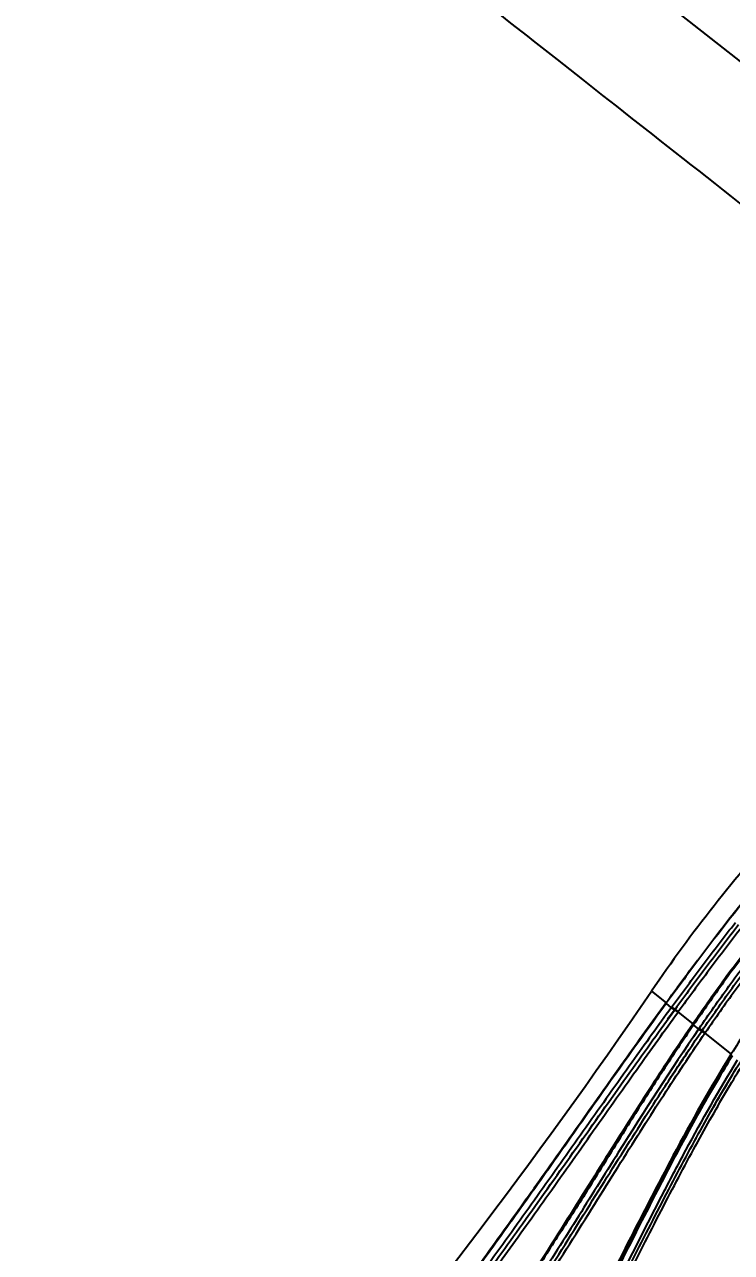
# Model space of a CAD drawing. Header units: millimetres. Extents: x 1145859089 to 1147511753, y -1047484727 to -1047247487.
# Drawn here: x 1147324728.9 to 1147324793.9, y -1047433641.6 to -1047433528.8 of the extents above; entities that cross this region are included whole.
import ezdxf
from ezdxf.xclip import XClip

# ---------------------------------------------------------------- set-up
doc = ezdxf.new("R2010")
doc.units = ezdxf.units.MM
doc.header["$LTSCALE"] = 100
doc.header["$MEASUREMENT"] = 0
doc.header["$XCLIPFRAME"] = 2
doc.layers.get('0').update_dxf_attribs({"linetype": 'CONTINUOUS'})
for name, color, linetype in [('XREF', 135, 'CONTINUOUS'), ('단지배치도$0$S240910', 33, 'CONTINUOUS'), ('단지배치도$0$W240910', 135, 'CONTINUOUS')]:
    doc.layers.add(name, color=color, linetype=linetype)
doc.styles.add('단지배치도$0$WS1', font='romans.shx', dxfattribs={"width": 0.8, "bigfont": 'whgtxt.shx'})

# ---------------------------------------------------------------- blocks, each defined once
blk = doc.blocks.new('단지배치도$0$zw$9902')
at = {"layer": '단지배치도$0$W240910', "linetype": 'ByBlock', "ltscale": 20}
for p, q in [((64222.73, -61927.04), (64559.84, -62192.14)), ((64514.52, -62248.32), (64515.88, -62249.38)), ((64515.85, -62249.44), (64515.89, -62249.42)), ((64515.85, -62249.44), (64515.85, -62249.44)), ((64515.87, -62249.46), (64515.89, -62249.42)), ((64515.87, -62249.46), (64516.34, -62249.83)), ((64516.34, -62249.84), (64516.38, -62249.78)), ((64516.99, -62250.21), (64516.97, -62250.24)), ((64516.97, -62250.24), (64518.34, -62251.32)), ((64518.34, -62251.32), (64518.33, -62251.35)), ((64518.34, -62251.4), (64518.37, -62251.38)), ((64518.38, -62251.35), (64518.36, -62251.37)), ((64518.36, -62251.37), (64518.36, -62251.37)), ((64518.4, -62251.4), (64518.38, -62251.43)), ((64518.38, -62251.43), (64518.86, -62251.81)), ((64518.4, -62251.4), (64518.4, -62251.4)), ((64518.86, -62251.81), (64518.9, -62251.75)), ((64519.14, -62252), (64519.18, -62251.94)), ((64519.47, -62252.13), (64519.44, -62252.18)), ((64519.44, -62252.18), (64521.86, -62254.09))]:
    blk.add_line(p, q, dxfattribs=at)
for centre, radius, start, end in [((64632.48, -62328.69), 142.73, 137.9073, 145.7303), ((64092.84, -61961.19), 510.15, 319.3708, 325.7482), ((64515.85, -62249.44), 0.00114, 155.9141, 168.8356), ((64515.85, -62249.44), 0.00134, 167.3987, 178.8964), ((64515.85, -62249.44), 0.00183, 178.0612, 187.5947), ((64515.86, -62249.44), 0.00252, 185.3395, 193.07), ((64515.86, -62249.44), 0.00361, 192.1832, 198.3084), ((64515.86, -62249.44), 0.00499, 196.7908, 201.6987), ((64515.86, -62249.44), 0.00685, 200.5599, 204.4951), ((64515.86, -62249.44), 0.00922, 205.1223, 208.3482), ((64515.86, -62249.44), 0.0123, 206.6302, 209.2871), ((64515.87, -62249.44), 0.016, 209.0709, 211.305), ((64515.87, -62249.43), 0.0204, 210.8194, 212.7061), ((64515.88, -62249.43), 0.0253, 213.0802, 214.7016), ((64515.88, -62249.43), 0.0317, 213.8529, 215.2531), ((64515.89, -62249.42), 0.0383, 215.6432, 216.8715), ((64515.89, -62249.42), 0.0468, 216.7699, 217.8457), ((64515.9, -62249.41), 0.0552, 217.4585, 218.4098), ((64515.91, -62249.41), 0.0654, 218.3527, 219.2076), ((64515.92, -62249.4), 0.0756, 219.1386, 219.9224), ((64515.93, -62249.39), 0.0896, 219.6422, 220.3281), ((64515.94, -62249.38), 0.109, 220.621, 221.2066), ((64515.95, -62249.38), 0.115, 220.7851, 221.3747), ((64515.95, -62249.38), 0.114, 221.5189, 222.155), ((64515.98, -62249.35), 0.16, 222.2131, 222.6535), ((64516.18, -62249.16), 0.435, 222.5337, 222.6819), ((64515.98, -62249.35), 0.159, 223.0432, 223.6057), ((64515.99, -62249.34), 0.173, 223.4301, 224.2683), ((64516.25, -62249.09), 0.528, 223.8169, 224.1835), ((64517.03, -62253.1), 2.18, 53.4642, 53.6217), ((64517.94, -62251.88), 0.661, 53.152, 53.3914), ((64517.9, -62251.92), 0.716, 53.1814, 53.5387), ((64517.94, -62251.88), 0.662, 52.5129, 52.7016), ((64517.26, -62252.77), 1.78, 52.9207, 52.9858), ((64518.12, -62251.65), 0.37, 51.6709, 51.9667), ((64518.07, -62251.72), 0.452, 51.9807, 52.2327), ((64518.05, -62251.74), 0.481, 52.233, 52.4857), ((64518.05, -62251.74), 0.479, 52.4402, 52.7118), ((64518.25, -62251.48), 0.153, 49.5833, 50.1315), ((64518.23, -62251.51), 0.186, 50.4653, 50.9404), ((64518.21, -62251.54), 0.227, 50.5688, 50.9856), ((64518.18, -62251.57), 0.268, 50.9743, 51.3463), ((64518.15, -62251.61), 0.311, 51.6492, 51.9884), ((64518.32, -62251.41), 0.0565, 46.4263, 47.5052), ((64518.3, -62251.42), 0.0752, 47.9226, 48.8084), ((64518.29, -62251.44), 0.0969, 48.7197, 49.4654), ((64518.27, -62251.46), 0.122, 49.3812, 50.0142), ((64518.39, -62251.35), 0.036, 224.0597, 225.4864), ((64518.38, -62251.35), 0.0307, 222.9623, 224.4152), ((64518.4, -62251.33), 0.0582, 222.4855, 223.1136), ((64518.37, -62251.37), 0.0115, 215.1441, 217.9833), ((64518.36, -62251.37), 0.00326, 199.3811, 209.3077), ((64518.36, -62251.37), 0.0028, 188.1007, 199.787), ((64518.36, -62251.37), 0.000422, 351.2526, 22.385), ((64518.36, -62251.37), 0.000863, 11.1308, 30.5794), ((64518.36, -62251.37), 0.00204, 25.1463, 35.9903), ((64518.35, -62251.37), 0.00404, 32.379, 39.0319), ((64518.35, -62251.38), 0.00761, 37.5679, 41.8802), ((64518.35, -62251.38), 0.0125, 39.8445, 42.8734), ((64518.34, -62251.38), 0.0199, 42.4796, 44.6868), ((64518.34, -62251.39), 0.0292, 44.9964, 46.6926), ((64518.33, -62251.4), 0.0411, 45.7423, 47.0716), ((64518.48, -62251.24), 0.178, 229.6454, 230.1224), ((64518.46, -62251.27), 0.139, 228.5907, 229.154), ((64518.44, -62251.29), 0.111, 228.2896, 228.9376), ((64518.42, -62251.31), 0.0906, 227.4111, 228.1274), ((64518.4, -62251.33), 0.0612, 225.6894, 226.6394), ((64518.65, -62251.03), 0.452, 231.6888, 231.9488), ((64518.61, -62251.08), 0.384, 231.3787, 231.6683), ((64518.57, -62251.13), 0.324, 230.7177, 231.0416), ((64518.54, -62251.17), 0.268, 230.6312, 230.9963), ((64518.51, -62251.21), 0.223, 229.8233, 230.2346), ((64518.74, -62250.91), 0.604, 232.2186, 232.4331), ((64518.7, -62250.97), 0.525, 231.7009, 231.9368), ((64519.04, -62250.52), 1.09, 233.205, 233.3489), ((64518.98, -62250.61), 0.987, 232.8184, 232.9729), ((64518.91, -62250.69), 0.88, 232.8544, 233.0211), ((64518.85, -62250.77), 0.784, 232.6564, 232.8369), ((64518.8, -62250.84), 0.688, 232.2061, 232.4027), ((64519.32, -62250.14), 1.56, 233.8078, 233.9207), ((64519.26, -62250.23), 1.46, 233.4724, 233.5905), ((64519.19, -62250.32), 1.34, 233.3257, 233.4507), ((64519.11, -62250.42), 1.21, 233.3653, 233.4994)]:
    blk.add_arc(centre, radius, start, end, dxfattribs=at)
for points, degree in [([(64553.7, -62200.34), (64486.31, -62147.35), (64486.31, -62147.35)], 2), ([(64521.76, -62241.62), (64521.75, -62241.61), (64521.74, -62241.61), (64521.74, -62241.61)], 3), ([(64515.87, -62249.39), (64516.83, -62248.08), (64517.79, -62246.77), (64518.76, -62245.47)], 3), ([(64483.06, -62295.77), (64483.82, -62294.93), (64485.41, -62293.11), (64487.97, -62289.99), (64490.73, -62286.49), (64493.71, -62282.58), (64496.97, -62278.2), (64500.51, -62273.32), (64504.49, -62267.79), (64508.93, -62261.51), (64513.22, -62255.42), (64515.76, -62251.9), (64516.97, -62250.24)], 3), ([(64515.85, -62249.44), (64513.63, -62252.48), (64511.45, -62255.56), (64509.27, -62258.64)], 3), ([(64516.65, -62250.05), (64516.65, -62250.05), (64515.22, -62251.86), (64516.65, -62250.05)], 3), ([(64516.65, -62250.04), (64516.59, -62250.12), (64516.54, -62250.2), (64516.48, -62250.27)], 3), ([(64516.65, -62250.05), (64516.65, -62250.05), (64516.65, -62250.05), (64516.65, -62250.05)], 3), ([(64516.97, -62250.24), (64516.96, -62250.23), (64516.92, -62250.2), (64516.84, -62250.13), (64516.75, -62250.07), (64516.68, -62250.03), (64516.67, -62250.02), (64516.67, -62250.03)], 3), ([(64524.51, -62250.12), (64523.57, -62251.4), (64522.7, -62252.73), (64521.86, -62254.08)], 3), ([(64518.32, -62251.35), (64517.2, -62252.97), (64514.84, -62256.51), (64510.94, -62262.64), (64506.58, -62269.61), (64501.76, -62277.24), (64497.5, -62283.77), (64493.58, -62289.47), (64489.97, -62294.44), (64487.72, -62297.28), (64486.64, -62298.58)], 3), ([(64518.34, -62251.32), (64518.37, -62251.34), (64518.38, -62251.35), (64518.38, -62251.35)], 3), ([(64518.34, -62251.4), (64518.34, -62251.4), (64518.35, -62251.42), (64518.38, -62251.43)], 3), ([(64487.73, -62299.44), (64488.82, -62298.13), (64491.09, -62295.26), (64494.71, -62290.28), (64498.65, -62284.54), (64502.88, -62278.06), (64507.66, -62270.51), (64512.06, -62263.46), (64515.93, -62257.37), (64518.31, -62253.82), (64519.44, -62252.18)], 3), ([(64517.96, -62253.74), (64518.36, -62253.14), (64518.75, -62252.56), (64519.14, -62252)], 3), ([(64518.85, -62251.81), (64518.87, -62251.82), (64518.91, -62251.85), (64518.99, -62251.91), (64519.07, -62251.96), (64519.13, -62251.99), (64519.14, -62252), (64519.14, -62252)], 3), ([(64519.44, -62252.18), (64519.42, -62252.17), (64519.38, -62252.14), (64519.3, -62252.08), (64519.22, -62252.03), (64519.16, -62251.99), (64519.15, -62251.99), (64519.15, -62251.99)], 3), ([(64517.96, -62253.74), (64517.45, -62254.49), (64516.94, -62255.26), (64516.44, -62256.02)], 3), ([(64521.96, -62254.25), (64521.04, -62255.74), (64519.13, -62258.96), (64516.11, -62264.55), (64512.86, -62270.92), (64509.24, -62278.13), (64504.94, -62286.33), (64500.98, -62293.28), (64497.27, -62299.25), (64494.93, -62302.62), (64493.79, -62304.15)], 3), ([(64494.44, -62304.68), (64495.58, -62303.13), (64497.96, -62299.74), (64501.68, -62293.79), (64505.67, -62286.79), (64509.88, -62278.77), (64513.44, -62271.71), (64516.75, -62265.26), (64519.83, -62259.57), (64521.76, -62256.3), (64522.7, -62254.79)], 3), ([(64494.62, -62304.82), (64495.77, -62303.29), (64498.12, -62299.9), (64501.85, -62293.95), (64505.83, -62287), (64510.15, -62278.85), (64513.79, -62271.63), (64517.06, -62265.27), (64520.12, -62259.68), (64522.03, -62256.44), (64522.96, -62254.95)], 3), ([(64520.06, -62259.25), (64520.5, -62258.46), (64520.96, -62257.67), (64521.44, -62256.9)], 3), ([(64518.57, -62261.92), (64518.63, -62261.79), (64518.7, -62261.66), (64518.78, -62261.54)], 3), ([(64507.01, -62261.84), (64504.86, -62264.89), (64502.71, -62267.93), (64500.53, -62270.94)], 3), ([(64541.57, -62269.59), (64540.32, -62270.85), (64537.59, -62273.51), (64532.77, -62277.87), (64527.27, -62282.62), (64521.16, -62287.85), (64514.46, -62293.79), (64508.62, -62299.31), (64503.74, -62304.32), (64501, -62307.41), (64499.78, -62308.88)], 3), ([(64500.63, -62309.53), (64501.85, -62308.06), (64504.59, -62304.98), (64509.52, -62299.96), (64515.36, -62294.46), (64522.34, -62288.33), (64528.44, -62283.14), (64533.86, -62278.49), (64538.58, -62274.24), (64541.26, -62271.63), (64542.48, -62270.39)], 3)]:
    blk.add_open_spline(points, degree=degree, dxfattribs=at)
for points, knots in [([(64527.94, -62234.07), (64526.89, -62235.31), (64524.8, -62237.8), (64522.75, -62240.33), (64521.74, -62241.61)], [0, 0, 0, 0, 0.499997, 1, 1, 1, 1]), ([(64527.96, -62234.08), (64526.91, -62235.32), (64524.82, -62237.81), (64522.77, -62240.34), (64521.76, -62241.62)], [2.209104, 2.209104, 2.209104, 2.209104, 49.835781, 97.456288, 97.456288, 97.456288, 97.456288]), ([(64530.38, -62236.01), (64529.32, -62237.2), (64527.18, -62239.64), (64524.07, -62243.44), (64521.11, -62247.35), (64519.25, -62250.01), (64518.34, -62251.32)], [0, 0, 0, 0, 0.244999, 0.5, 0.755001, 1, 1, 1, 1]), ([(64530.44, -62236.02), (64529.37, -62237.21), (64527.22, -62239.66), (64524.11, -62243.46), (64521.14, -62247.39), (64519.26, -62250.06), (64518.36, -62251.37)], [0, 0, 0, 0, 0.245, 0.5, 0.755, 1, 1, 1, 1]), ([(64530.48, -62236.05), (64529.41, -62237.24), (64527.26, -62239.68), (64524.14, -62243.49), (64521.17, -62247.42), (64519.3, -62250.09), (64518.4, -62251.4)], [0, 0, 0, 0, 0.245, 0.5, 0.755, 1, 1, 1, 1]), ([(64518.9, -62251.75), (64519.8, -62250.44), (64521.66, -62247.78), (64524.62, -62243.87), (64527.73, -62240.07), (64529.87, -62237.64), (64530.93, -62236.45)], [0, 0, 0, 0, 0.244999, 0.5, 0.755002, 1, 1, 1, 1]), ([(64519.18, -62251.94), (64520.08, -62250.63), (64521.94, -62247.98), (64524.89, -62244.08), (64527.99, -62240.3), (64530.12, -62237.87), (64531.18, -62236.68)], [0, 0, 0, 0, 0.244999, 0.5, 0.755001, 1, 1, 1, 1]), ([(64531.44, -62236.92), (64530.38, -62238.1), (64528.25, -62240.52), (64525.16, -62244.29), (64522.22, -62248.18), (64520.37, -62250.83), (64519.47, -62252.13)], [0, 0, 0, 0, 0.245001, 0.5, 0.754999, 1, 1, 1, 1]), ([(64521.74, -62241.61), (64520.74, -62242.89), (64518.76, -62245.48), (64516.84, -62248.09), (64515.88, -62249.4)], [0, 0, 0, 0, 0.500003, 1, 1, 1, 1]), ([(64521.76, -62241.62), (64520.76, -62242.9), (64518.78, -62245.49), (64516.85, -62248.11), (64515.89, -62249.42)], [2.209721, 2.209721, 2.209721, 2.209721, 49.837032, 97.464105, 97.464105, 97.464105, 97.464105]), ([(64516.38, -62249.78), (64517.34, -62248.47), (64519.27, -62245.86), (64521.24, -62243.28), (64522.24, -62242)], [0, 0, 0, 0, 0.499999, 1, 1, 1, 1]), ([(64522.53, -62242.22), (64521.53, -62243.5), (64519.56, -62246.08), (64517.64, -62248.69), (64516.69, -62249.99)], [0, 0, 0, 0, 0.499963, 1, 1, 1, 1]), ([(64522.82, -62242.45), (64521.81, -62243.74), (64519.85, -62246.31), (64517.93, -62248.92), (64516.99, -62250.21)], [0, 0, 0, 0, 0.506422, 1, 1, 1, 1]), ([(64515.85, -62249.44), (64514.18, -62251.73), (64512.53, -62254.03), (64508.71, -62259.44), (64506.53, -62262.53), (64502.15, -62268.69), (64499.95, -62271.76), (64495.51, -62277.86), (64493.27, -62280.89), (64486.83, -62289.32), (64484.22, -62292.46), (64482.01, -62294.9)], [0, 0, 0, 0, 0.135049, 0.135049, 0.3150477, 0.3150477, 0.4948189, 0.4948189, 0.674471, 0.674471, 0.9999999, 0.9999999, 0.9999999, 0.9999999]), ([(64515.87, -62249.46), (64513.78, -62252.31), (64510.36, -62257.13), (64505.6, -62263.9), (64502.18, -62268.71), (64498.73, -62273.5), (64495.26, -62278.27), (64491.02, -62283.94), (64486.66, -62289.53), (64483.63, -62293.16), (64482.04, -62294.91)], [0, 0, 0, 0, 0.0106341, 0.0177242, 0.0248147, 0.02835993, 0.03545103, 0.04254223, 0.0496341, 0.0567277, 0.0567277, 0.0567277, 0.0567277]), ([(64516.34, -62249.84), (64515.14, -62251.49), (64512.52, -62255.14), (64508.52, -62260.79), (64504.31, -62266.76), (64500.06, -62272.7), (64495.77, -62278.6), (64491.41, -62284.44), (64487.03, -62290.04), (64484.02, -62293.62), (64482.52, -62295.29)], [0, 0, 0, 0, 0.108757, 0.237507, 0.366257, 0.495007, 0.623756, 0.752506, 0.881256, 1, 1, 1, 1]), ([(64494.41, -62281.01), (64494.65, -62280.68), (64496.1, -62278.73), (64498.9, -62274.92), (64503.14, -62269.04), (64507.95, -62262.25), (64512.65, -62255.59), (64515.36, -62251.81), (64516.65, -62250.05)], [0.421429, 0.421429, 0.421429, 0.421429, 0.4444444, 0.5555556, 0.6666667, 0.7777778, 0.8888889, 1, 1, 1, 1]), ([(64515.88, -62249.38), (64514.57, -62251.17), (64511.87, -62254.94), (64507.84, -62260.65), (64505.09, -62264.53), (64503.73, -62266.44)], [11.46202, 11.46202, 11.46202, 11.46202, 78.80496, 151.87777, 222.85016, 222.85016, 222.85016, 222.85016]), ([(64516.34, -62249.84), (64516.36, -62249.85), (64516.39, -62249.88), (64516.48, -62249.94), (64516.57, -62250), (64516.63, -62250.04), (64516.65, -62250.05), (64516.65, -62250.04)], [0, 0, 0, 0, 0.2, 0.4, 0.6, 0.8, 0.999948, 0.999948, 0.999948, 0.999948]), ([(64516.38, -62249.78), (64516.42, -62249.81), (64516.57, -62249.93), (64516.68, -62250), (64516.69, -62249.99)], [1.897392, 1.897392, 1.897392, 1.897392, 6.305848, 10.70591, 10.70591, 10.70591, 10.70591]), ([(64516.65, -62250.05), (64516.65, -62250.04), (64516.66, -62250.03), (64516.67, -62250.01), (64516.68, -62250), (64516.69, -62249.99)], [0, 0, 0, 0, 0.333333, 0.666667, 1, 1, 1, 1]), ([(64516.99, -62250.21), (64516.96, -62250.18), (64516.8, -62250.06), (64516.69, -62249.99), (64516.69, -62250)], [3.193115, 3.193115, 3.193115, 3.193115, 10.662399, 18.111869, 18.111869, 18.111869, 18.111869]), ([(64518.34, -62251.4), (64515.7, -62255.23), (64510.58, -62263.23), (64503.05, -62275.4), (64495.23, -62287.38), (64489.68, -62295.06), (64486.72, -62298.6)], [0.124832, 0.124832, 0.124832, 0.124832, 3.005227, 6.010453, 9.015679, 11.897113, 11.897113, 11.897113, 11.897113]), ([(64518.38, -62251.43), (64517.43, -62252.81), (64515.58, -62255.6), (64512.87, -62259.8), (64510.68, -62263.34), (64508.92, -62266.15), (64507.61, -62268.26), (64506.24, -62270.33), (64504.89, -62272.42), (64503.57, -62274.52), (64501.8, -62277.31), (64499.56, -62280.79), (64496.86, -62284.88), (64494.11, -62288.88), (64491.54, -62292.48), (64489.1, -62295.75), (64487.57, -62297.69), (64486.79, -62298.65)], [0, 0, 0, 0, 0.00501719, 0.0100368, 0.01501446, 0.01750225, 0.0199892, 0.02247745, 0.0249658, 0.0274546, 0.02994354, 0.03491969, 0.03989655, 0.04469579, 0.04949674, 0.0532116, 0.05692622, 0.05692622, 0.05692622, 0.05692622]), ([(64518.85, -62251.81), (64516.3, -62255.52), (64512.56, -62261.38), (64507.6, -62269.35), (64502.41, -62277.6), (64497.09, -62285.78), (64491.58, -62293.59), (64488.71, -62297.3), (64487.27, -62299.02)], [0, 0, 0, 0, 0.237507, 0.366256, 0.495006, 0.752506, 0.881256, 1, 1, 1, 1]), ([(64519.18, -62251.94), (64519.18, -62251.94), (64519.16, -62251.93), (64519.08, -62251.88), (64518.98, -62251.81), (64518.92, -62251.76), (64518.9, -62251.75)], [0, 0, 0, 0, 0.246414, 0.500869, 0.755324, 1, 1, 1, 1]), ([(64519.47, -62252.13), (64519.43, -62252.1), (64519.28, -62251.99), (64519.19, -62251.94), (64519.18, -62251.94)], [2.088273, 2.088273, 2.088273, 2.088273, 6.519888, 10.943196, 10.943196, 10.943196, 10.943196]), ([(64487.5, -62299.23), (64488.6, -62297.91), (64490.88, -62295.03), (64494.53, -62290), (64498.48, -62284.21), (64502.71, -62277.71), (64507.53, -62270.08), (64511.84, -62263.16), (64515.24, -62257.83), (64517.21, -62254.86), (64517.96, -62253.74)], [0, 0, 0, 0, 0.125, 0.25, 0.375, 0.5, 0.625, 0.75, 0.875, 0.9566452, 0.9566452, 0.9566452, 0.9566452]), ([(64521.86, -62254.08), (64519.95, -62257.14), (64515.27, -62265.5), (64509.98, -62276.23), (64502.68, -62289.96), (64497.79, -62298.21), (64493.51, -62303.99)], [0, 0, 0, 0, 0.01079142, 0.02877256, 0.03596339, 0.05753197, 0.05753197, 0.05753197, 0.05753197]), ([(64521.88, -62254.2), (64519.42, -62258.16), (64514.87, -62266.57), (64508.44, -62279.49), (64501.6, -62292.22), (64496.44, -62300.3), (64493.65, -62304.06)], [0.154115, 0.154115, 0.154115, 0.154115, 3.463779, 6.927556, 10.391333, 13.712636, 13.712636, 13.712636, 13.712636]), ([(64494.27, -62304.53), (64494.97, -62303.56), (64496.35, -62301.61), (64497.89, -62299.29), (64499.08, -62297.45), (64499.83, -62296.28), (64500.7, -62294.94), (64501.42, -62293.74), (64502.53, -62291.85), (64503.74, -62289.8), (64505.31, -62287.02), (64506.62, -62284.56), (64508.29, -62281.39), (64510.1, -62277.84), (64512.56, -62272.84), (64515.07, -62267.87), (64518.41, -62261.51), (64520.76, -62257.34), (64522.44, -62254.63)], [0, 0, 0, 0, 0.00358646, 0.00717408, 0.00837018, 0.01016459, 0.01136112, 0.01315603, 0.01435255, 0.01794134, 0.02033367, 0.02392197, 0.02631405, 0.03109772, 0.03588131, 0.04306007, 0.04784982, 0.05742538, 0.05742538, 0.05742538, 0.05742538]), ([(64503.47, -62266.81), (64502.12, -62268.71), (64499.35, -62272.56), (64495.14, -62278.34), (64491.53, -62283.16), (64488.58, -62286.97), (64486.32, -62289.8), (64484.14, -62292.45), (64482.68, -62294.13), (64481.99, -62294.88)], [227.43525, 227.43525, 227.43525, 227.43525, 298.02339, 371.0962, 444.16901, 480.70542, 517.24182, 553.77823, 584.57929, 584.57929, 584.57929, 584.57929]), ([(64542, -62270.01), (64540.88, -62271.15), (64538.6, -62273.38), (64535.06, -62276.61), (64531.47, -62279.76), (64527.84, -62282.87), (64524.22, -62285.99), (64520.61, -62289.12), (64517.02, -62292.27), (64513.48, -62295.47), (64510.57, -62298.19), (64508.29, -62300.42), (64506.57, -62302.08), (64504.91, -62303.8), (64503.28, -62305.55), (64501.69, -62307.33), (64500.66, -62308.54), (64500.15, -62309.16)], [0, 0, 0, 0, 0.00478813, 0.00957688, 0.01436517, 0.01915157, 0.02393568, 0.02871811, 0.03350035, 0.03828248, 0.04306514, 0.0454572, 0.04784956, 0.05024207, 0.05263435, 0.05502613, 0.05741722, 0.05741722, 0.05741722, 0.05741722]), ([(64500.75, -62309.64), (64503.75, -62306.05), (64510.38, -62299.13), (64521.14, -62289.47), (64532.18, -62280.18), (64539.28, -62273.78), (64542.55, -62270.45)], [0.154115, 0.154115, 0.154115, 0.154115, 3.475417, 6.939195, 10.402972, 13.712636, 13.712636, 13.712636, 13.712636]), ([(64500.85, -62309.76), (64502.39, -62307.92), (64504.78, -62305.25), (64508.12, -62301.81), (64510.24, -62299.7), (64511.98, -62298.05), (64513.74, -62296.44), (64515.46, -62294.77), (64517.26, -62293.2), (64519.02, -62291.57), (64523.98, -62287.26), (64530.36, -62281.84), (64537.53, -62275.49), (64540.99, -62272.16), (64542.67, -62270.45)], [0, 0, 0, 0, 0.00718957, 0.01078584, 0.01438205, 0.0161798, 0.01797714, 0.02157165, 0.02336893, 0.02516623, 0.02876067, 0.04314148, 0.05033892, 0.05753311, 0.05753311, 0.05753311, 0.05753311]), ([(64541.79, -62269.8), (64538.56, -62273.08), (64531.52, -62279.43), (64523.62, -62286.08), (64519.34, -62289.82), (64518.74, -62290.34)], [7.917972, 7.917972, 7.917972, 7.917972, 12.012967, 16.321051, 17.019265, 17.019265, 17.019265, 17.019265])]:
    blk.add_open_spline(points, degree=3, knots=knots, dxfattribs=at)
at = {"layer": '단지배치도$0$S240910', "style": '단지배치도$0$WS1', "width": 0.8}
blk.add_text('FH:32.00', height=1200, dxfattribs=at).set_placement((60354.83, -63274.83))
blk = doc.blocks.new('단지배치도')
blk.add_blockref('단지배치도$0$zw$9902', (141034.19, 142437.16))

msp = doc.modelspace()

# ---------------------------------------------------------------- block references
at = {"layer": 'XREF'}
ref = msp.add_blockref('단지배치도', (1147119237.834579, -1047513806.462535), dxfattribs=at)
XClip(ref).set_block_clipping_path([(72982.4064819524, 34919.7593965298), (360382.4067475507, 255319.7593436697)])

doc.saveas('drawing.dxf')
